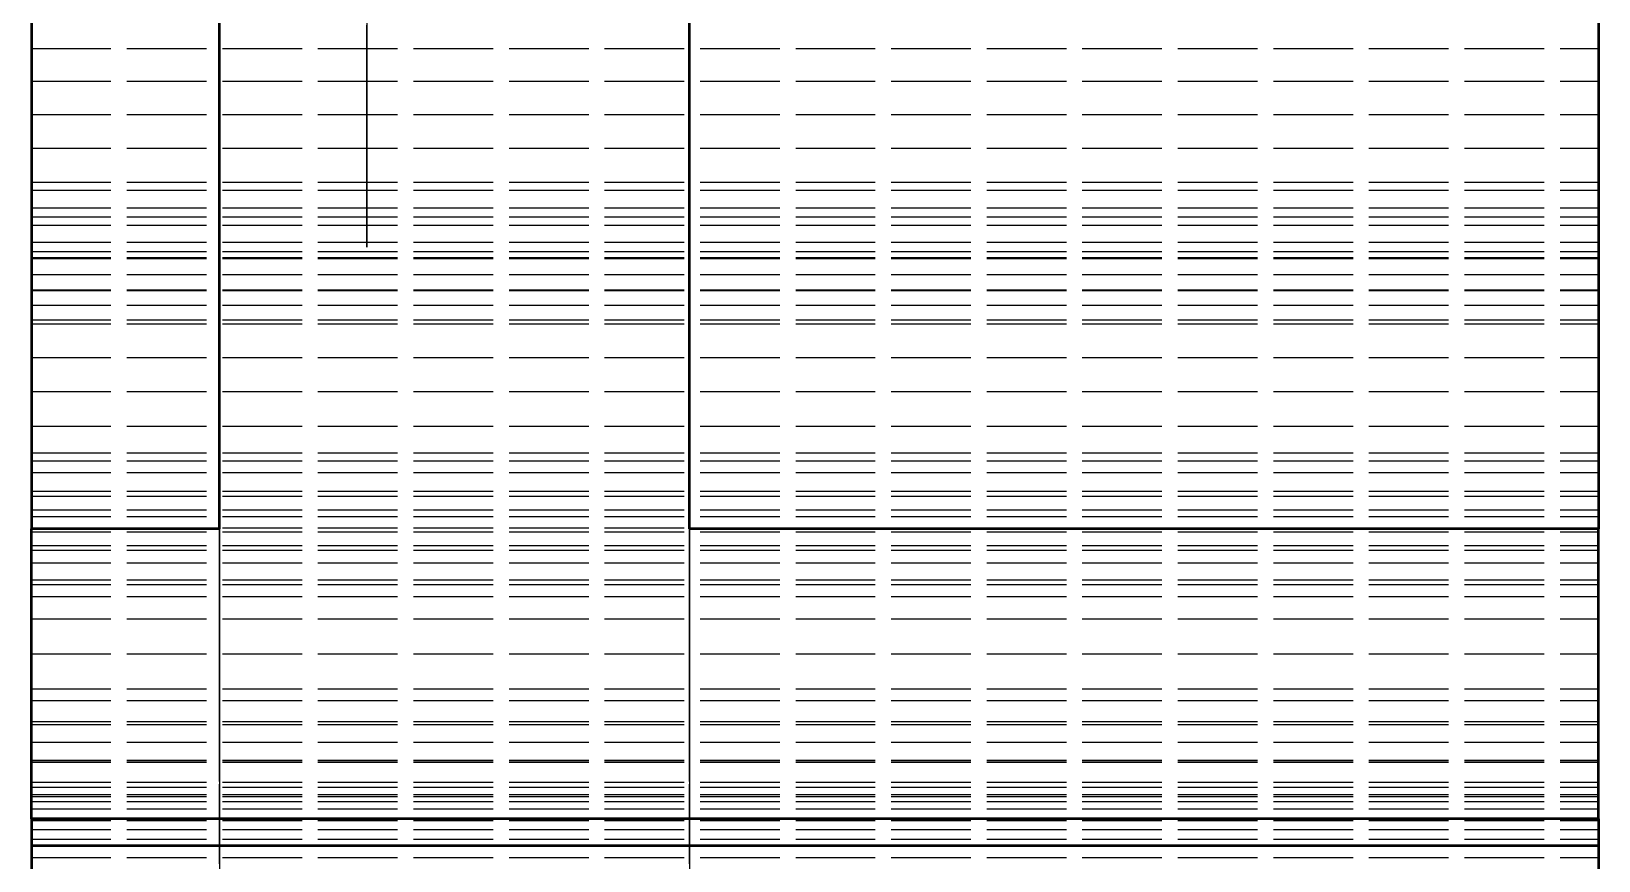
# Model space of a CAD drawing. Header units: millimetres. Extents: x 0 to 420, y 0 to 297.
# Drawn here: x 239.97 to 264.97, y 212.36 to 225.59 of the extents above; entities that cross this region are included whole.
import ezdxf

# ---------------------------------------------------------------- set-up
doc = ezdxf.new("R2010")
doc.units = ezdxf.units.MM
doc.linetypes.add('DASHED', pattern=[1.524, 1.27, -0.254])
doc.layers.add('HIDDEN', color=8, linetype='DASHED', lineweight=25)
doc.layers.add('VISIBLE', color=7, linetype='CONTINUOUS', lineweight=50)

msp = doc.modelspace()

# ---------------------------------------------------------------- linework, layer by layer
at = {"layer": 'HIDDEN'}
for points in [[(242.96812, 228.03389), (242.96812, 224.78855)], [(250.46812, 228.03389), (250.46812, 224.78855)], [(242.96812, 226.64203), (242.96812, 225.53645)], [(250.46812, 226.64203), (250.46812, 225.53645)], [(242.96812, 225.0373), (242.96812, 226.13576)], [(250.46812, 225.0373), (250.46812, 226.13576)], [(239.96812, 225.31386), (239.96812, 225.83075)], [(242.96812, 225.51615), (242.96812, 225.8294)], [(245.31812, 225.8294), (245.31812, 225.51615)], [(250.46812, 225.25698), (250.46812, 225.91241)], [(250.46812, 225.89974), (250.46812, 225.24439)], [(264.96812, 225.31386), (264.96812, 225.83075)], [(242.96812, 225.68596), (242.96812, 225.37473)], [(242.96812, 225.53645), (242.96812, 224.44814)], [(242.96812, 225.2078), (242.96812, 225.51615)], [(245.31812, 225.37473), (245.31812, 225.68596)], [(245.31812, 225.51615), (245.31812, 225.2078)], [(250.46812, 225.53645), (250.46812, 224.44814)], [(239.96812, 225.31386), (264.96812, 225.31386)], [(239.96812, 224.78996), (239.96812, 225.31386)], [(242.96812, 225.37473), (242.96812, 225.06918)], [(245.31812, 225.06918), (245.31812, 225.37473)], [(250.46812, 224.60776), (250.46812, 225.25698)], [(264.96812, 224.78996), (264.96812, 225.31386)], [(242.96812, 224.90606), (242.96812, 225.2078)], [(242.96812, 225.06918), (242.96812, 224.77103)], [(242.96812, 223.9589), (242.96812, 225.0373)], [(245.31812, 225.2078), (245.31812, 224.90606)], [(245.31812, 224.77103), (245.31812, 225.06918)], [(250.46812, 225.24439), (250.46812, 224.59532)], [(250.46812, 223.9589), (250.46812, 225.0373)], [(239.96812, 224.78996), (264.96812, 224.78996)], [(239.96812, 224.25935), (239.96812, 224.78996)], [(242.96812, 224.61263), (242.96812, 224.90606)], [(242.96812, 224.78855), (242.96812, 221.68362)], [(242.96812, 224.77103), (242.96812, 224.48193)], [(245.31812, 224.90606), (245.31812, 224.61263)], [(245.31812, 224.48193), (245.31812, 224.77103)], [(250.46812, 224.78855), (250.46812, 221.68362)], [(264.96812, 224.25935), (264.96812, 224.78996)], [(242.96812, 224.32914), (242.96812, 224.61263)], [(245.31812, 224.61263), (245.31812, 224.32914)], [(250.46812, 223.96828), (250.46812, 224.60776)], [(250.46812, 224.59532), (250.46812, 223.95607)], [(239.96812, 224.25935), (264.96812, 224.25935)], [(239.96812, 223.72225), (239.96812, 224.25935)], [(242.96812, 224.48193), (242.96812, 224.20351)], [(242.96812, 224.44814), (242.96812, 223.38318)], [(242.96812, 224.05718), (242.96812, 224.32914)], [(245.31812, 224.20351), (245.31812, 224.48193)], [(245.31812, 224.32914), (245.31812, 224.05718)], [(250.46812, 224.44814), (250.46812, 223.38318)], [(264.96812, 223.72225), (264.96812, 224.25935)], [(242.96812, 224.20351), (242.96812, 223.93733)], [(242.96812, 223.79828), (242.96812, 224.05718)], [(245.31812, 223.93733), (245.31812, 224.20351)], [(245.31812, 224.05718), (245.31812, 223.79828)], [(242.96812, 222.90659), (242.96812, 223.9589)], [(242.96812, 223.93733), (242.96812, 223.68486)], [(242.96812, 223.55387), (242.96812, 223.79828)], [(245.31812, 223.68486), (245.31812, 223.93733)], [(245.31812, 223.79828), (245.31812, 223.55387)], [(250.46812, 223.34205), (250.46812, 223.96828)], [(250.46812, 222.90659), (250.46812, 223.9589)], [(250.46812, 223.95607), (250.46812, 223.33013)], [(239.96812, 223.72225), (264.96812, 223.72225)], [(239.96812, 223.17889), (239.96812, 223.72225)], [(242.96812, 223.68486), (242.96812, 223.44753)], [(242.96812, 223.32533), (242.96812, 223.55387)], [(245.31812, 223.44753), (245.31812, 223.68486)], [(245.31812, 223.55387), (245.31812, 223.32533)], [(264.96812, 223.17889), (264.96812, 223.72225)], [(242.96812, 223.44753), (242.96812, 223.22667)], [(242.96812, 223.38318), (242.96812, 222.34753)], [(242.96812, 223.11394), (242.96812, 223.32533)], [(245.31812, 223.22667), (245.31812, 223.44753)], [(245.31812, 223.32533), (245.31812, 223.11394)], [(250.46812, 223.38318), (250.46812, 222.34753)], [(250.46812, 222.7325), (250.46812, 223.34205)], [(250.46812, 223.33013), (250.46812, 222.72093)], [(239.96812, 223.17889), (264.96812, 223.17889)], [(239.96812, 222.62945), (239.96812, 223.17889)], [(239.96812, 223.05094), (264.96812, 223.05094)], [(239.96812, 222.69148), (239.96812, 223.05094)], [(239.96812, 223.05094), (239.96812, 222.76835)], [(242.96812, 223.22667), (242.96812, 223.02349)], [(242.96812, 222.92087), (242.96812, 223.11394)], [(242.96812, 223.02349), (242.96812, 222.83915)], [(245.31812, 223.02349), (245.31812, 223.22667)], [(245.31812, 223.11394), (245.31812, 222.92087)], [(245.31812, 222.83915), (245.31812, 223.02349)], [(264.96812, 222.62945), (264.96812, 223.17889)], [(264.96812, 222.69148), (264.96812, 223.05094)], [(264.96812, 223.05094), (264.96812, 222.76835)], [(239.96812, 222.76835), (264.96812, 222.76835)], [(239.96812, 222.76835), (239.96812, 222.49316)], [(242.96812, 222.74721), (242.96812, 222.92087)], [(242.96812, 221.88625), (242.96812, 222.90659)], [(242.96812, 222.83915), (242.96812, 222.67468)], [(245.31812, 222.92087), (245.31812, 222.74721)], [(245.31812, 222.67468), (245.31812, 222.83915)], [(250.46812, 221.88625), (250.46812, 222.90659)], [(264.96812, 222.76835), (264.96812, 222.49316)], [(239.96812, 222.33363), (239.96812, 222.69148)], [(239.96812, 222.62945), (264.96812, 222.62945)], [(239.96812, 222.07411), (239.96812, 222.62945)], [(242.96812, 222.59393), (242.96812, 222.74721)], [(242.96812, 222.67468), (242.96812, 222.53099)], [(242.96812, 222.46188), (242.96812, 222.59393)], [(242.96812, 222.53099), (242.96812, 222.40888)], [(245.31812, 222.74721), (245.31812, 222.59393)], [(245.31812, 222.53099), (245.31812, 222.67468)], [(245.31812, 222.59393), (245.31812, 222.46188)], [(245.31812, 222.40888), (245.31812, 222.53099)], [(250.46812, 222.14295), (250.46812, 222.7325)], [(250.46812, 222.72093), (250.46812, 222.1318)], [(264.96812, 222.33363), (264.96812, 222.69148)], [(264.96812, 222.07411), (264.96812, 222.62945)], [(239.96812, 222.49316), (264.96812, 222.49316)], [(239.96812, 222.49316), (239.96812, 222.22514)], [(239.96812, 221.97741), (239.96812, 222.33363)], [(242.96812, 222.3518), (242.96812, 222.46188)], [(242.96812, 222.40888), (242.96812, 222.30904)], [(242.96812, 222.26432), (242.96812, 222.3518)], [(242.96812, 222.34753), (242.96812, 221.34699)], [(242.96812, 222.30904), (242.96812, 222.23204)], [(242.96812, 222.19991), (242.96812, 222.26432)], [(245.31812, 222.46188), (245.31812, 222.3518)], [(245.31812, 222.30904), (245.31812, 222.40888)], [(245.31812, 222.3518), (245.31812, 222.26432)], [(245.31812, 222.23204), (245.31812, 222.30904)], [(245.31812, 222.26432), (245.31812, 222.19991)], [(250.46812, 222.34753), (250.46812, 221.34699)], [(264.96812, 222.49316), (264.96812, 222.22514)], [(264.96812, 221.97741), (264.96812, 222.33363)], [(239.96812, 222.22514), (264.96812, 222.22514)], [(239.96812, 222.22514), (239.96812, 221.96408)], [(239.96812, 222.07411), (264.96812, 222.07411)], [(239.96812, 220.9862), (239.96812, 222.07411)], [(242.96812, 222.23204), (242.96812, 222.17829)], [(242.96812, 222.15894), (242.96812, 222.19991)], [(242.96812, 222.17829), (242.96812, 222.1481)], [(242.96812, 222.14164), (242.96812, 222.15894)], [(242.96812, 222.1481), (242.96812, 222.14102)], [(242.96812, 222.14102), (242.96812, 222.14164)], [(245.31812, 222.17829), (245.31812, 222.23204)], [(245.31812, 222.19991), (245.31812, 222.15894)], [(245.31812, 222.1481), (245.31812, 222.17829)], [(245.31812, 222.15894), (245.31812, 222.14164)], [(245.31812, 222.14102), (245.31812, 222.1481)], [(245.31812, 222.14164), (245.31812, 222.14102)], [(250.46812, 221.57663), (250.46812, 222.14295)], [(250.46812, 222.1318), (250.46812, 221.56596)], [(264.96812, 222.22514), (264.96812, 221.96408)], [(264.96812, 220.9862), (264.96812, 222.07411)], [(239.96812, 221.97741), (264.96812, 221.97741)], [(239.96812, 221.45322), (239.96812, 221.97741)], [(239.96812, 221.96408), (264.96812, 221.96408)], [(239.96812, 221.96408), (239.96812, 221.70979)], [(242.96812, 220.9036), (242.96812, 221.88625)], [(250.46812, 220.9036), (250.46812, 221.88625)], [(264.96812, 221.45322), (264.96812, 221.97741)], [(264.96812, 221.96408), (264.96812, 221.70979)], [(239.96812, 221.70979), (264.96812, 221.70979)], [(239.96812, 221.70979), (239.96812, 221.46213)], [(242.96812, 221.68362), (242.96812, 218.72438)], [(250.46812, 221.68362), (250.46812, 218.72438)], [(250.46812, 221.03664), (250.46812, 221.57663)], [(250.46812, 221.56596), (250.46812, 221.02651)], [(264.96812, 221.70979), (264.96812, 221.46213)], [(239.96812, 221.46213), (264.96812, 221.46213)], [(239.96812, 221.46213), (239.96812, 221.22097)], [(239.96812, 221.45322), (264.96812, 221.45322)], [(239.96812, 220.92211), (239.96812, 221.45322)], [(242.96812, 221.34699), (242.96812, 220.38714)], [(250.46812, 221.34699), (250.46812, 220.38714)], [(264.96812, 221.46213), (264.96812, 221.22097)], [(264.96812, 220.92211), (264.96812, 221.45322)], [(239.96812, 221.22097), (264.96812, 221.22097)], [(239.96812, 221.22097), (239.96812, 220.9862)], [(250.46812, 220.52593), (250.46812, 221.03664)], [(250.46812, 221.02651), (250.46812, 220.51639)], [(264.96812, 221.22097), (264.96812, 220.9862)], [(239.96812, 220.9862), (264.96812, 220.9862)], [(239.96812, 220.92211), (264.96812, 220.92211)], [(239.96812, 220.38438), (239.96812, 220.92211)], [(242.96812, 219.96412), (242.96812, 220.9036)], [(250.46812, 219.96412), (250.46812, 220.9036)], [(264.96812, 220.38438), (264.96812, 220.92211)], [(250.46812, 220.04729), (250.46812, 220.52593)], [(250.46812, 220.51639), (250.46812, 220.03839)], [(239.96812, 220.38438), (264.96812, 220.38438)], [(239.96812, 219.84029), (239.96812, 220.38438)], [(242.96812, 220.38714), (242.96812, 219.47336)], [(250.46812, 220.38714), (250.46812, 219.47336)], [(264.96812, 219.84029), (264.96812, 220.38438)], [(250.46812, 219.60334), (250.46812, 220.04729)], [(250.46812, 220.03839), (250.46812, 219.59514)], [(239.96812, 219.84029), (264.96812, 219.84029)], [(239.96812, 219.29008), (239.96812, 219.84029)], [(242.96812, 219.07307), (242.96812, 219.96412)], [(250.46812, 219.07307), (250.46812, 219.96412)], [(264.96812, 219.29008), (264.96812, 219.84029)], [(250.46812, 219.19651), (250.46812, 219.60334)], [(250.46812, 219.59514), (250.46812, 219.18904)], [(239.96812, 219.29008), (264.96812, 219.29008)], [(239.96812, 218.73395), (239.96812, 219.29008)], [(242.96812, 219.47336), (242.96812, 218.61075)], [(250.46812, 219.47336), (250.46812, 218.61075)], [(264.96812, 218.73395), (264.96812, 219.29008)], [(242.96812, 218.23544), (242.96812, 219.07307)], [(250.46812, 218.82901), (250.46812, 219.19651)], [(250.46812, 219.18904), (250.46812, 218.82233)], [(250.46812, 218.23544), (250.46812, 219.07307)], [(239.96812, 218.8614), (264.96812, 218.8614)], [(239.96812, 218.52171), (239.96812, 218.8614)], [(239.96812, 218.8614), (239.96812, 218.55224)], [(250.46812, 218.50287), (250.46812, 218.82901)], [(250.46812, 218.82233), (250.46812, 218.497)], [(264.96812, 218.52171), (264.96812, 218.8614)], [(264.96812, 218.8614), (264.96812, 218.55224)], [(239.96812, 218.73395), (264.96812, 218.73395)], [(239.96812, 218.17209), (239.96812, 218.73395)], [(239.96812, 218.55224), (264.96812, 218.55224)], [(239.96812, 218.55224), (239.96812, 218.2501)], [(239.96812, 218.18372), (239.96812, 218.52171)], [(242.96812, 218.72438), (242.96812, 215.9159)], [(242.96812, 218.61075), (242.96812, 217.80414)], [(250.46812, 218.72438), (250.46812, 215.9159)], [(250.46812, 218.61075), (250.46812, 217.80414)], [(250.46812, 218.21987), (250.46812, 218.50287)], [(264.96812, 218.17209), (264.96812, 218.73395)], [(264.96812, 218.55224), (264.96812, 218.2501)], [(264.96812, 218.18372), (264.96812, 218.52171)], [(239.96812, 218.2501), (264.96812, 218.2501)], [(239.96812, 218.2501), (239.96812, 217.95475)], [(250.46812, 218.497), (250.46812, 218.21485)], [(264.96812, 218.2501), (264.96812, 217.95475)], [(239.96812, 217.84743), (239.96812, 218.18372)], [(239.96812, 218.17209), (264.96812, 218.17209)], [(239.96812, 217.60467), (239.96812, 218.17209)], [(242.96812, 217.45591), (242.96812, 218.23544)], [(250.46812, 217.45591), (250.46812, 218.23544)], [(250.46812, 217.98155), (250.46812, 218.21987)], [(250.46812, 218.21485), (250.46812, 217.9774)], [(264.96812, 217.84743), (264.96812, 218.18372)], [(264.96812, 217.60467), (264.96812, 218.17209)], [(239.96812, 217.95475), (264.96812, 217.95475)], [(239.96812, 217.95475), (239.96812, 217.66601)], [(239.96812, 217.84743), (264.96812, 217.84743)], [(239.96812, 217.31007), (239.96812, 217.84743)], [(242.96812, 217.80414), (242.96812, 217.05805)], [(250.46812, 217.78921), (250.46812, 217.98155)], [(250.46812, 217.9774), (250.46812, 217.78596)], [(250.46812, 217.80414), (250.46812, 217.05805)], [(250.46812, 217.64391), (250.46812, 217.78921)], [(250.46812, 217.78596), (250.46812, 217.64158)], [(264.96812, 217.95475), (264.96812, 217.66601)], [(264.96812, 217.31007), (264.96812, 217.84743)], [(239.96812, 217.66601), (264.96812, 217.66601)], [(239.96812, 217.66601), (239.96812, 217.3837)], [(239.96812, 214.90268), (239.96812, 217.65338)], [(239.96812, 217.65338), (239.96812, 215.9159)], [(239.96812, 217.60467), (264.96812, 217.60467)], [(239.96812, 216.5741), (239.96812, 217.60467)], [(242.96812, 214.90268), (242.96812, 217.65338)], [(250.46812, 214.90268), (250.46812, 217.65338)], [(250.46812, 217.54644), (250.46812, 217.64391)], [(250.46812, 217.64158), (250.46812, 217.54504)], [(250.46812, 217.49734), (250.46812, 217.54644)], [(250.46812, 217.54504), (250.46812, 217.49687)], [(264.96812, 217.66601), (264.96812, 217.3837)], [(264.96812, 214.90268), (264.96812, 217.65338)], [(264.96812, 217.65338), (264.96812, 215.9159)], [(264.96812, 216.5741), (264.96812, 217.60467)], [(239.96812, 217.3837), (264.96812, 217.3837)], [(239.96812, 217.3837), (239.96812, 217.10769)], [(239.96812, 217.31007), (264.96812, 217.31007)], [(239.96812, 216.76619), (239.96812, 217.31007)], [(242.96812, 216.73883), (242.96812, 217.45591)], [(250.46812, 217.49102), (250.46812, 217.49734)], [(250.46812, 217.49687), (250.46812, 217.49102)], [(250.46812, 216.73883), (250.46812, 217.45591)], [(264.96812, 217.3837), (264.96812, 217.10769)], [(264.96812, 216.76619), (264.96812, 217.31007)], [(239.96812, 217.10769), (264.96812, 217.10769)], [(239.96812, 217.10769), (239.96812, 216.83786)], [(242.96812, 217.05805), (242.96812, 216.37663)], [(250.46812, 217.05805), (250.46812, 216.37663)], [(264.96812, 217.10769), (264.96812, 216.83786)], [(239.96812, 216.83786), (264.96812, 216.83786)], [(239.96812, 216.83786), (239.96812, 216.5741)], [(239.96812, 216.76619), (264.96812, 216.76619)], [(239.96812, 216.2161), (239.96812, 216.76619)], [(264.96812, 216.83786), (264.96812, 216.5741)], [(264.96812, 216.2161), (264.96812, 216.76619)], [(239.96812, 216.5741), (264.96812, 216.5741)], [(242.96812, 216.08822), (242.96812, 216.73883)], [(250.46812, 216.08822), (250.46812, 216.73883)], [(242.96812, 216.37663), (242.96812, 215.76371)], [(250.46812, 216.37663), (250.46812, 215.76371)], [(239.96812, 216.2161), (264.96812, 216.2161)], [(239.96812, 215.66003), (239.96812, 216.2161)], [(242.96812, 215.50772), (242.96812, 216.08822)], [(250.46812, 215.50772), (250.46812, 216.08822)], [(264.96812, 215.66003), (264.96812, 216.2161)], [(239.96812, 215.9159), (239.96812, 213.26298)], [(242.96812, 215.9159), (242.96812, 213.26298)], [(242.96812, 215.76371), (242.96812, 215.22271)], [(250.46812, 215.9159), (250.46812, 213.26298)], [(250.46812, 215.76371), (250.46812, 215.22271)], [(264.96812, 215.9159), (264.96812, 213.26298)], [(239.96812, 215.66003), (264.96812, 215.66003)], [(239.96812, 215.09822), (239.96812, 215.66003)], [(242.96812, 215.00057), (242.96812, 215.50772)], [(250.46812, 215.00057), (250.46812, 215.50772)], [(264.96812, 215.09822), (264.96812, 215.66003)], [(239.96812, 215.09822), (264.96812, 215.09822)], [(239.96812, 214.53085), (239.96812, 215.09822)], [(242.96812, 215.22271), (242.96812, 214.75665)], [(242.96812, 214.5696), (242.96812, 215.00057)], [(250.46812, 215.22271), (250.46812, 214.75665)], [(250.46812, 214.5696), (250.46812, 215.00057)], [(264.96812, 214.53085), (264.96812, 215.09822)], [(239.96812, 214.91335), (264.96812, 214.91335)], [(239.96812, 214.59436), (239.96812, 214.91335)], [(239.96812, 214.91335), (239.96812, 214.57846)], [(239.96812, 212.30926), (239.96812, 214.90268)], [(242.96812, 212.30926), (242.96812, 214.90268)], [(242.96812, 214.75665), (242.96812, 214.36815)], [(250.46812, 212.30926), (250.46812, 214.90268)], [(250.46812, 214.75665), (250.46812, 214.36815)], [(264.96812, 214.59436), (264.96812, 214.91335)], [(264.96812, 214.91335), (264.96812, 214.57846)], [(264.96812, 212.30926), (264.96812, 214.90268)], [(239.96812, 214.27714), (239.96812, 214.59436)], [(239.96812, 214.57846), (264.96812, 214.57846)], [(239.96812, 214.57846), (239.96812, 214.2502)], [(239.96812, 214.53085), (264.96812, 214.53085)], [(239.96812, 213.95811), (239.96812, 214.53085)], [(242.96812, 214.21724), (242.96812, 214.5696)], [(250.46812, 214.21724), (250.46812, 214.5696)], [(264.96812, 214.27714), (264.96812, 214.59436)], [(264.96812, 214.57846), (264.96812, 214.2502)], [(264.96812, 213.95811), (264.96812, 214.53085)], [(239.96812, 213.9617), (239.96812, 214.27714)], [(239.96812, 214.2502), (264.96812, 214.2502)], [(239.96812, 214.2502), (239.96812, 213.92833)], [(242.96812, 214.36815), (242.96812, 214.05938)], [(250.46812, 214.36815), (250.46812, 214.05938)], [(264.96812, 213.9617), (264.96812, 214.27714)], [(264.96812, 214.2502), (264.96812, 213.92833)], [(242.96812, 213.94545), (242.96812, 214.21724)], [(242.96812, 214.05938), (242.96812, 213.83205)], [(250.46812, 213.94545), (250.46812, 214.21724)], [(250.46812, 214.05938), (250.46812, 213.83205)], [(239.96812, 213.9617), (264.96812, 213.9617)], [(239.96812, 213.41265), (239.96812, 213.9617)], [(239.96812, 213.95811), (264.96812, 213.95811)], [(239.96812, 213.38016), (239.96812, 213.95811)], [(239.96812, 213.92833), (264.96812, 213.92833)], [(239.96812, 213.92833), (239.96812, 213.6127)], [(242.96812, 213.75575), (242.96812, 213.94545)], [(242.96812, 213.83205), (242.96812, 213.68745)], [(242.96812, 213.64919), (242.96812, 213.75575)], [(250.46812, 213.75575), (250.46812, 213.94545)], [(250.46812, 213.83205), (250.46812, 213.68745)], [(250.46812, 213.64919), (250.46812, 213.75575)], [(264.96812, 213.41265), (264.96812, 213.9617)], [(264.96812, 213.38016), (264.96812, 213.95811)], [(264.96812, 213.92833), (264.96812, 213.6127)], [(239.96812, 213.6127), (264.96812, 213.6127)], [(239.96812, 213.6127), (239.96812, 213.30315)], [(239.96812, 213.53015), (264.96812, 213.53015)], [(239.96812, 213.18607), (239.96812, 213.53015)], [(239.96812, 213.53015), (239.96812, 213.21896)], [(242.96812, 213.68745), (242.96812, 213.62639)], [(242.96812, 213.6242), (242.96812, 213.64919)], [(242.96812, 213.62639), (242.96812, 213.6242)], [(250.46812, 213.68745), (250.46812, 213.62639)], [(250.46812, 213.6242), (250.46812, 213.64919)], [(250.46812, 213.62639), (250.46812, 213.6242)], [(264.96812, 213.6127), (264.96812, 213.30315)], [(264.96812, 213.18607), (264.96812, 213.53015)], [(264.96812, 213.53015), (264.96812, 213.21896)], [(239.96812, 213.41265), (264.96812, 213.41265)], [(239.96812, 212.85751), (239.96812, 213.41265)], [(239.96812, 213.38016), (264.96812, 213.38016)], [(239.96812, 212.40976), (239.96812, 213.38016)], [(239.96812, 213.30315), (264.96812, 213.30315)], [(239.96812, 213.30315), (239.96812, 212.99954)], [(239.96812, 213.26298), (239.96812, 213.02678)], [(242.96812, 213.26298), (242.96812, 210.77014)], [(250.46812, 213.26298), (250.46812, 210.77014)], [(264.96812, 212.85751), (264.96812, 213.41265)], [(264.96812, 212.40976), (264.96812, 213.38016)], [(264.96812, 213.30315), (264.96812, 212.99954)], [(264.96812, 213.26298), (264.96812, 213.02678)], [(239.96812, 213.21896), (239.96812, 213.02678)], [(239.96812, 213.18607), (264.96812, 213.18607)], [(239.96812, 213.02678), (239.96812, 213.18607)], [(264.96812, 213.21896), (264.96812, 213.02678)], [(264.96812, 213.02678), (264.96812, 213.18607)], [(239.96812, 212.99954), (264.96812, 212.99954)], [(239.96812, 212.99954), (239.96812, 212.70178)], [(239.96812, 212.85751), (264.96812, 212.85751)], [(239.96812, 212.29656), (239.96812, 212.85751)], [(264.96812, 212.99954), (264.96812, 212.70178)], [(264.96812, 212.29656), (264.96812, 212.85751)], [(239.96812, 212.70178), (264.96812, 212.70178)], [(239.96812, 212.70178), (239.96812, 212.40976)], [(264.96812, 212.70178), (264.96812, 212.40976)], [(239.96812, 212.40976), (264.96812, 212.40976)]]:
    msp.add_lwpolyline(points, dxfattribs=at)
at = {"layer": 'VISIBLE'}
for points in [[(242.96812, 217.65338), (242.96812, 261.3166)], [(250.46812, 217.65338), (250.46812, 261.3166)], [(239.96812, 228.03389), (239.96812, 224.78855)], [(264.96812, 228.03389), (264.96812, 224.78855)], [(239.96812, 224.78855), (239.96812, 221.68362)], [(264.96812, 224.78855), (264.96812, 221.68362)], [(239.96812, 221.68362), (239.96812, 218.72438)], [(264.96812, 221.68362), (264.96812, 218.72438)], [(239.96812, 218.72438), (239.96812, 217.65338)], [(264.96812, 218.72438), (264.96812, 217.65338)], [(242.96812, 217.65338), (239.96812, 217.65338)], [(239.96812, 213.02678), (239.96812, 217.65338)], [(264.96812, 217.65338), (250.46812, 217.65338)], [(264.96812, 213.02678), (264.96812, 217.65338)], [(264.96812, 213.02678), (239.96812, 213.02678)], [(239.96812, 213.02678), (239.96812, 210.92559)], [(239.96812, 213.02678), (239.96812, 212.90957)], [(264.96812, 213.02678), (264.96812, 210.92559)], [(264.96812, 213.02678), (264.96812, 212.90957)], [(239.96812, 212.90957), (239.96812, 212.60199)], [(264.96812, 212.90957), (264.96812, 212.60199)], [(239.96812, 212.60199), (264.96812, 212.60199)], [(239.96812, 212.60199), (239.96812, 212.04902)], [(264.96812, 212.60199), (264.96812, 212.04902)]]:
    msp.add_lwpolyline(points, dxfattribs=at)

doc.saveas('drawing.dxf')
